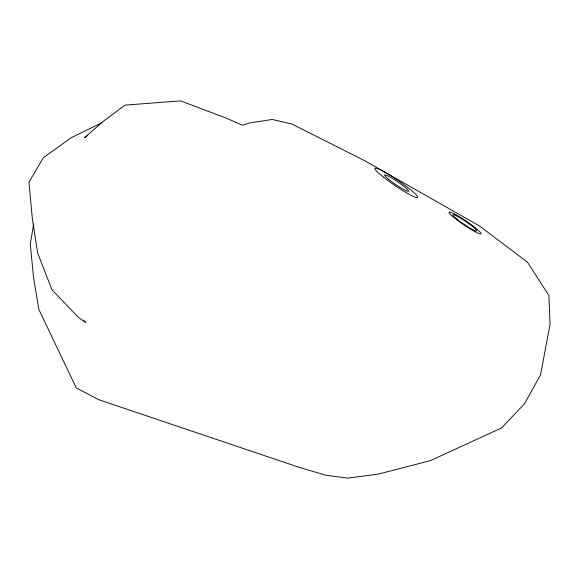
<?xml version="1.0" encoding="UTF-8"?>
<svg xmlns="http://www.w3.org/2000/svg" width="579" height="579" viewBox="0 0 579 579"><rect width="100%" height="100%" fill="white"/><g stroke="black" fill="none" stroke-linecap="round" stroke-linejoin="round"><path stroke-width="0.87" d="M33.64 223.957L30.289 244.381L33.618 278.34L38.894 309.519L76.262 387.916L98.987 399.792L299.35 467.391L326.1 475.308L347.538 478.124L378.138 474.143L430.269 460.696L501.609 427.932L524.379 403.932L540.525 374.96L550.05 324.341L548.921 295.601L527.476 262.171L479.101 225.701L364.35 160.513L291.707 123.949L272.275 119.462L249.158 123.045L242.478 125.259L225.267 117.718L180.539 100.876L124.97 105.125L102.932 121.59L84.65 137.621L87.458 135.5M101.991 122.748L71.203 137.722L43.353 157.698L28.95 182.204L32.33 218.544L37.678 253.132L51.944 289.746L78.635 317.603L85.627 322.402L83.774 320.433M383.703 177.34A25.823 2.953 34.2 0 0 417.611 197.432A25.823 2.953 34.2 0 0 387.59 173.809A25.823 2.953 34.2 0 0 383.703 177.34M388.777 179.396A14.432 1.65 34.2 0 0 408.361 191.309A14.432 1.65 34.2 0 0 392.642 178.585A14.432 1.65 34.2 0 0 388.777 179.396M453.031 216.705A19.295 2.207 34.2 0 0 480.237 233.938A19.295 2.207 34.2 0 0 461.991 218.319A19.295 2.207 34.2 0 0 453.031 216.705M456.954 219.13A14.432 1.65 34.2 0 0 476.539 231.043A14.432 1.65 34.2 0 0 460.819 218.319A14.432 1.65 34.2 0 0 456.954 219.13"/></g></svg>
